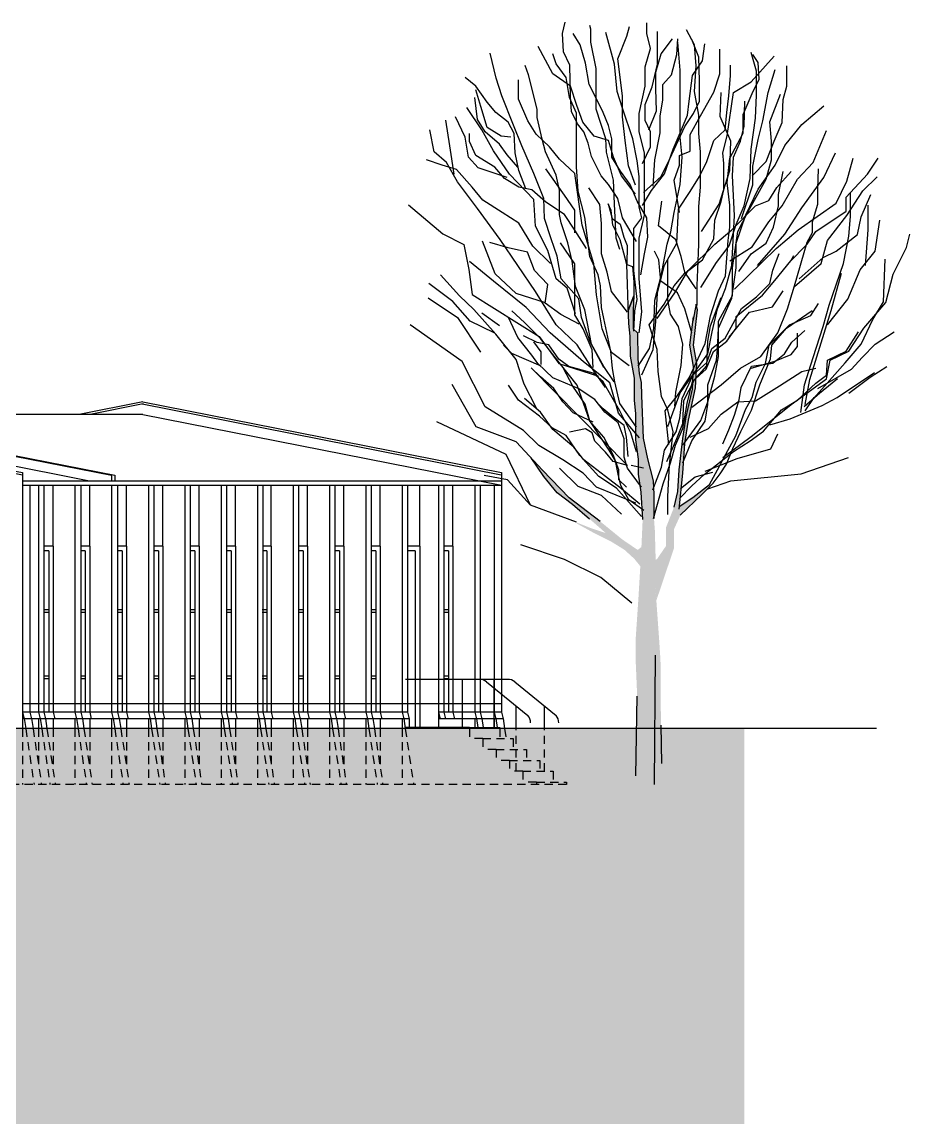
# Model space of a CAD drawing. Header units: metres. Extents: x -123.5 to -48.1, y 232.6 to 267.
# Drawn here: x -64.32 to -48.1, y 232.58 to 252.7 of the extents above; entities that cross this region are included whole.
import ezdxf

# ---------------------------------------------------------------- set-up
doc = ezdxf.new("R2010")
doc.units = ezdxf.units.M
doc.header["$LTSCALE"] = 0.01
doc.linetypes.add('AUSGEZOGEN', pattern=[0])
doc.linetypes.add('GESTRICHELT', pattern=[9, 6, -3])
for name, color, linetype in [('A_ANSICHT', 1, 'Continuous'), ('A_Ansicht_Bibliothek', 1, 'Continuous'), ('A_Baum', 250, 'Continuous'), ('A_Schraff_gelände', 251, 'Continuous'), ('FASSADE', 7, 'AUSGEZOGEN')]:
    doc.layers.add(name, color=color, linetype=linetype)

# ---------------------------------------------------------------- blocks, each defined once
blk = doc.blocks.new('baum1')
at = {"layer": 'A_Baum', "linetype": 'Continuous'}
for points in [[(139.268, 243.467), (139.25, 243.747), (139.214, 244.249), (139.19, 244.589), (139.202, 244.84), (139.19, 245.267), (139.178, 245.428), (139.178, 245.757), (139.166, 245.948), (139.125, 246.109), (139.089, 246.252), (139.029, 246.536), (139.005, 247.127), (138.999, 247.306), (138.975, 247.431), (138.957, 247.634), (138.951, 247.992), (138.892, 248.046), (138.892, 248.303), (138.898, 248.5), (138.823, 248.301), (138.832, 248.118), (138.85, 247.945), (138.856, 247.67), (138.909, 247.364), (138.909, 247.061), (138.927, 246.872), (138.927, 246.72), (138.927, 246.512), (138.965, 246.247), (138.965, 246.039), (139.003, 245.793), (139.022, 245.414), (139.003, 244.998), (138.965, 244.354), (138.927, 243.787), (138.927, 243.427), (138.946, 242.973), (138.927, 241.875), (138.892, 241.744), (139.304, 241.744), (139.316, 241.822), (139.28, 242.043), (139.274, 242.574)], [(139.455, 245.018), (139.455, 245.28), (139.542, 245.471), (139.838, 245.758), (139.959, 245.879), (139.963, 245.932), (139.943, 245.898), (139.716, 245.715), (139.529, 245.596), (139.577, 246.055), (139.603, 246.464), (139.655, 246.786), (139.751, 247.23), (139.769, 247.569), (139.725, 247.822), (139.777, 248.309), (139.76, 248.388), (139.719, 248.164), (139.673, 247.822), (139.725, 247.526), (139.708, 247.212), (139.621, 246.829), (139.577, 246.533), (139.525, 246.098), (139.507, 245.802), (139.455, 245.584), (139.342, 245.297), (139.342, 245.045), (139.22, 244.867), (139.202, 244.857), (139.202, 244.84), (139.19, 244.589), (139.211, 244.295)], [(138.739, 245.139), (138.436, 245.386), (138.008, 245.712), (137.637, 246.094), (137.484, 246.262), (137.659, 246.005), (137.839, 245.78), (138.053, 245.622), (138.289, 245.42), (138.458, 245.274), (138.507, 245.228), (138.301, 245.296), (138.094, 245.379), (138.121, 245.353), (138.346, 245.229), (138.593, 245.105), (138.773, 244.993), (138.908, 244.869), (138.99, 244.767), (139.003, 244.998), (139.005, 245.034), (138.953, 244.993)]]:
    blk.add_hatch(color=256, dxfattribs=at).paths.add_polyline_path(points)
for p, q in [((137.917, 252.125), (137.953, 252.283)), ((138.305, 252.185), (138.293, 252.234)), ((138.305, 252.003), (138.305, 252.185)), ((138.633, 251.701), (138.511, 252.137)), ((138.802, 252.089), (138.839, 252.222)), ((139.081, 252.125), (139.081, 252.271)), ((139.227, 251.701), (139.227, 252.15)), ((139.737, 251.968), (139.627, 252.174)), ((137.929, 251.871), (137.917, 252.125)), ((138.159, 251.968), (138.062, 252.125)), ((138.378, 251.639), (138.305, 252.003)), ((138.681, 251.774), (138.802, 252.089)), ((139.13, 251.919), (139.081, 252.125)), ((139.276, 251.846), (139.433, 252.053)), ((139.494, 251.834), (139.506, 252.053)), ((139.542, 251.616), (139.506, 252.004)), ((139.797, 251.798), (139.7, 252.04)), ((136.997, 251.508), (136.916, 251.854)), ((137.783, 251.568), (137.577, 251.943)), ((137.829, 251.704), (137.782, 251.843)), ((138.014, 251.689), (137.929, 251.871)), ((138.232, 251.713), (138.159, 251.968)), ((139.057, 251.665), (139.13, 251.919)), ((139.203, 251.592), (139.276, 251.846)), ((139.421, 251.555), (139.494, 251.834)), ((139.761, 251.677), (139.737, 251.968)), ((139.846, 251.749), (139.882, 251.98)), ((140.088, 251.568), (140.088, 251.907)), ((140.594, 251.604), (140.521, 251.861)), ((140.619, 251.726), (140.545, 251.836)), ((137.447, 251.554), (137.401, 251.681)), ((137.967, 251.519), (137.829, 251.704)), ((138.026, 251.252), (138.014, 251.689)), ((138.281, 251.422), (138.232, 251.713)), ((138.669, 251.325), (138.633, 251.701)), ((138.742, 251.265), (138.681, 251.774)), ((139.154, 251.386), (139.227, 251.701)), ((139.712, 251.543), (139.846, 251.749)), ((139.809, 251.471), (139.797, 251.798)), ((140.234, 251.543), (140.234, 251.689)), ((140.521, 251.457), (140.839, 251.812)), ((140.631, 251.494), (140.619, 251.726)), ((137.563, 251.081), (137.447, 251.554)), ((138.026, 251.398), (137.783, 251.568)), ((138.378, 251.336), (138.378, 251.639)), ((139.057, 251.398), (139.057, 251.665)), ((139.203, 251.362), (139.203, 251.592)), ((139.3, 251.422), (139.421, 251.555)), ((139.542, 251.337), (139.542, 251.616)), ((139.664, 251.192), (139.712, 251.543)), ((139.737, 251.325), (139.761, 251.677)), ((140.004, 251.313), (140.088, 251.568)), ((140.21, 251.265), (140.234, 251.543)), ((140.594, 251.273), (140.594, 251.604)), ((140.753, 251.31), (140.851, 251.628)), ((141.011, 251.396), (141.011, 251.677)), ((136.716, 251.397), (136.57, 251.518)), ((136.873, 251.178), (136.716, 251.397)), ((137.077, 251.265), (136.997, 251.508)), ((137.309, 251.219), (137.309, 251.485)), ((138.013, 251.242), (137.967, 251.519)), ((138.111, 251.131), (138.026, 251.398)), ((138.353, 251.289), (138.281, 251.422)), ((138.972, 251.022), (139.057, 251.398)), ((139.057, 251.143), (139.154, 251.386)), ((139.3, 251.204), (139.3, 251.422)), ((139.809, 251.192), (139.809, 251.471)), ((140.276, 251.31), (140.521, 251.457)), ((140.533, 251.298), (140.631, 251.494)), ((140.962, 251.212), (141.011, 251.396)), ((136.74, 250.936), (136.703, 251.239)), ((136.788, 251.118), (136.716, 251.348)), ((137.239, 250.861), (137.077, 251.265)), ((138.106, 251.023), (138.013, 251.242)), ((138.038, 251.046), (138.026, 251.252)), ((138.475, 251.034), (138.353, 251.289)), ((138.378, 251.081), (138.378, 251.336)), ((138.742, 251.095), (138.669, 251.325)), ((138.742, 250.974), (138.742, 251.265)), ((139.215, 251.058), (139.203, 251.362)), ((139.542, 250.998), (139.542, 251.337)), ((139.797, 250.998), (139.737, 251.325)), ((139.822, 250.986), (140.004, 251.313)), ((140.092, 250.98), (140.104, 251.31)), ((140.186, 251.034), (140.21, 251.265)), ((140.19, 250.71), (140.276, 251.31)), ((140.41, 251.004), (140.533, 251.298)), ((140.582, 250.955), (140.594, 251.273)), ((140.68, 250.918), (140.753, 251.31)), ((140.778, 250.906), (140.925, 251.286)), ((136.8, 250.792), (136.592, 251.104)), ((136.873, 250.827), (136.788, 251.118)), ((136.995, 251.033), (136.873, 251.178)), ((137.436, 250.919), (137.309, 251.219)), ((137.563, 250.965), (137.563, 251.081)), ((138.196, 250.901), (138.111, 251.131)), ((138.511, 250.669), (138.378, 251.081)), ((138.887, 250.67), (138.742, 251.095)), ((139.057, 250.925), (139.057, 251.143)), ((139.263, 250.986), (139.3, 251.204)), ((139.64, 250.998), (139.664, 251.192)), ((139.724, 251.022), (139.809, 251.192)), ((140.423, 250.845), (140.435, 251.188)), ((140.949, 250.894), (140.962, 251.212)), ((141.219, 250.869), (141.525, 251.126)), ((136.361, 250.573), (136.303, 250.93)), ((136.57, 250.693), (136.436, 250.972)), ((136.849, 250.766), (136.74, 250.936)), ((137.164, 250.9), (136.995, 251.033)), ((137.632, 250.665), (137.563, 250.965)), ((138.123, 250.877), (138.038, 251.046)), ((138.106, 250.757), (138.106, 251.023)), ((138.548, 250.852), (138.475, 251.034)), ((138.778, 250.646), (138.742, 250.974)), ((138.972, 250.767), (138.972, 251.022)), ((139.13, 250.767), (139.057, 250.925)), ((139.106, 250.792), (139.215, 251.058)), ((139.263, 250.755), (139.263, 250.986)), ((139.542, 250.695), (139.542, 250.998)), ((139.542, 250.755), (139.64, 250.998)), ((139.603, 250.84), (139.724, 251.022)), ((139.676, 250.731), (139.822, 250.986)), ((139.797, 250.743), (139.797, 250.998)), ((140.239, 250.637), (140.092, 250.98)), ((140.161, 250.792), (140.186, 251.034)), ((140.41, 250.747), (140.41, 251.004)), ((140.521, 250.527), (140.582, 250.955)), ((136.142, 250.492), (136.084, 250.792)), ((136.962, 250.503), (136.8, 250.792)), ((137.067, 250.706), (136.873, 250.827)), ((137.249, 250.742), (137.164, 250.9)), ((137.355, 250.573), (137.239, 250.861)), ((137.551, 250.734), (137.436, 250.919)), ((138.208, 250.767), (138.123, 250.877)), ((138.353, 250.707), (138.196, 250.901)), ((138.269, 250.61), (138.208, 250.767)), ((138.596, 250.67), (138.548, 250.852)), ((139.045, 250.476), (138.972, 250.767)), ((139.13, 250.561), (139.13, 250.767)), ((139.397, 250.392), (139.603, 250.84)), ((140.004, 250.646), (140.161, 250.792)), ((140.374, 250.637), (140.423, 250.845)), ((140.619, 250.661), (140.68, 250.918)), ((140.802, 250.637), (140.778, 250.906)), ((140.839, 250.637), (140.949, 250.894)), ((140.986, 250.576), (141.219, 250.869)), ((141.378, 250.343), (141.562, 250.784)), ((136.618, 250.415), (136.57, 250.693)), ((136.631, 250.633), (136.631, 250.742)), ((136.716, 250.439), (136.631, 250.633)), ((137.043, 250.596), (136.849, 250.766)), ((137.201, 250.693), (137.067, 250.706)), ((137.261, 250.475), (137.249, 250.742)), ((137.736, 250.561), (137.551, 250.734)), ((137.678, 250.492), (137.632, 250.665)), ((138.106, 250.284), (138.106, 250.757)), ((138.548, 250.646), (138.353, 250.707)), ((138.523, 250.487), (138.511, 250.669)), ((138.62, 250.416), (138.548, 250.646)), ((138.596, 250.416), (138.596, 250.67)), ((138.827, 250.295), (138.778, 250.646)), ((138.948, 250.367), (138.887, 250.67)), ((139.191, 250.379), (139.263, 250.755)), ((139.445, 250.525), (139.542, 250.755)), ((139.567, 250.416), (139.542, 250.695)), ((139.676, 250.501), (139.676, 250.731)), ((139.822, 250.489), (139.797, 250.743)), ((139.906, 250.355), (140.004, 250.646)), ((140.129, 250.478), (140.19, 250.71)), ((140.227, 250.404), (140.41, 250.747)), ((140.227, 250.233), (140.239, 250.637)), ((140.276, 250.417), (140.374, 250.637)), ((140.545, 250.294), (140.619, 250.661)), ((140.729, 250.355), (140.839, 250.637)), ((140.802, 250.38), (140.802, 250.637)), ((136.315, 250.342), (136.142, 250.492)), ((136.419, 250.18), (136.361, 250.573)), ((137.181, 250.18), (136.962, 250.503)), ((137.152, 250.451), (137.043, 250.596)), ((137.31, 250.233), (137.261, 250.475)), ((137.517, 250.191), (137.355, 250.573)), ((137.829, 250.168), (137.678, 250.492)), ((137.875, 250.388), (137.736, 250.561)), ((138.317, 250.428), (138.269, 250.61)), ((138.62, 250.099), (138.523, 250.487)), ((139.021, 250.331), (139.13, 250.561)), ((139.045, 250.149), (139.045, 250.476)), ((139.324, 250.185), (139.445, 250.525)), ((139.53, 250.44), (139.676, 250.501)), ((139.822, 250.27), (139.822, 250.489)), ((140.141, 250.331), (140.129, 250.478)), ((140.508, 250.123), (140.521, 250.527)), ((140.851, 250.306), (140.986, 250.576)), ((141.525, 250.135), (141.684, 250.478)), ((136.254, 250.306), (136.036, 250.378)), ((136.465, 250.076), (136.315, 250.342)), ((136.752, 250.269), (136.618, 250.415)), ((136.982, 250.281), (136.716, 250.439)), ((137.298, 250.281), (137.152, 250.451)), ((138.083, 250.191), (137.875, 250.388)), ((138.451, 250.161), (138.317, 250.428)), ((138.717, 250.222), (138.596, 250.416)), ((138.73, 250.161), (138.62, 250.416)), ((138.972, 250.149), (138.948, 250.367)), ((139.166, 250.016), (139.191, 250.379)), ((139.276, 250.149), (139.397, 250.392)), ((139.53, 250.307), (139.53, 250.44)), ((139.542, 250.04), (139.567, 250.416)), ((139.809, 250.149), (139.906, 250.355)), ((140.141, 249.964), (140.141, 250.331)), ((140.19, 250.062), (140.227, 250.404)), ((140.264, 250.16), (140.276, 250.417)), ((140.533, 250.16), (140.729, 250.355)), ((140.729, 250.111), (140.802, 250.38)), ((141.158, 250.111), (141.378, 250.343)), ((141.843, 250.086), (141.929, 250.404)), ((142.125, 250.184), (142.272, 250.404)), ((136.449, 250.245), (136.254, 250.306)), ((136.667, 250.002), (136.449, 250.245)), ((137.152, 250.136), (136.752, 250.269)), ((137.116, 250.124), (136.982, 250.281)), ((137.517, 249.834), (137.181, 250.18)), ((137.407, 249.978), (137.31, 250.233)), ((137.655, 249.845), (137.517, 250.191)), ((137.941, 249.893), (137.686, 250.257)), ((137.875, 249.961), (137.829, 250.168)), ((138.187, 249.476), (138.083, 250.191)), ((138.129, 249.946), (138.106, 250.284)), ((138.548, 250.04), (138.451, 250.161)), ((138.851, 250.04), (138.717, 250.222)), ((138.924, 249.907), (138.73, 250.161)), ((138.924, 250.028), (138.827, 250.295)), ((139.142, 249.955), (139.324, 250.185)), ((139.458, 250.101), (139.53, 250.307)), ((139.822, 250.004), (139.822, 250.27)), ((140.08, 249.768), (140.227, 250.233)), ((140.288, 249.609), (140.264, 250.16)), ((140.545, 250.037), (140.545, 250.294)), ((140.619, 249.976), (140.851, 250.306)), ((140.876, 250), (141.072, 250.221)), ((140.9, 249.903), (140.962, 250.221)), ((141.439, 249.976), (141.452, 250.258)), ((141.831, 249.866), (142.125, 250.184)), ((136.742, 249.707), (136.465, 250.076)), ((137.31, 250.002), (137.116, 250.124)), ((138.681, 249.846), (138.548, 250.04)), ((138.633, 249.772), (138.62, 250.099)), ((138.948, 249.81), (138.851, 250.04)), ((138.972, 249.919), (138.972, 250.149)), ((139.033, 249.931), (139.276, 250.149)), ((139.045, 249.87), (139.045, 250.149)), ((139.53, 249.652), (139.458, 250.101)), ((139.458, 249.652), (139.542, 250.04)), ((139.676, 249.943), (139.809, 250.149)), ((140.227, 249.756), (140.19, 250.062)), ((140.386, 249.572), (140.545, 250.037)), ((140.423, 249.743), (140.508, 250.123)), ((140.472, 249.658), (140.729, 250.111)), ((140.949, 249.743), (141.158, 250.111)), ((141.219, 249.719), (141.525, 250.135)), ((141.696, 249.78), (141.843, 250.086)), ((142.064, 249.952), (142.26, 250.147)), ((136.813, 249.821), (136.667, 250.002)), ((137.492, 249.966), (137.31, 250.002)), ((137.686, 249.796), (137.492, 249.966)), ((137.875, 249.626), (137.875, 249.961)), ((138.087, 249.687), (137.941, 249.893)), ((138.221, 249.588), (138.129, 249.946)), ((138.429, 249.764), (138.279, 249.995)), ((138.972, 249.725), (138.972, 249.919)), ((139.021, 249.749), (139.142, 249.955)), ((139.045, 249.616), (139.045, 249.87)), ((139.518, 249.701), (139.676, 249.943)), ((139.797, 249.737), (139.822, 250.004)), ((140.104, 249.805), (140.141, 249.964)), ((140.447, 249.621), (140.619, 249.976)), ((140.766, 249.817), (140.876, 250)), ((140.9, 249.743), (140.9, 249.903)), ((141.439, 249.768), (141.439, 249.976)), ((141.831, 249.67), (141.831, 249.866)), ((141.843, 249.609), (142.064, 249.952)), ((141.892, 249.597), (141.892, 249.927)), ((142.039, 249.595), (142.174, 249.901)), ((135.786, 249.76), (136.262, 249.356)), ((137.054, 249.279), (136.742, 249.707)), ((137.08, 249.651), (136.813, 249.821)), ((137.54, 249.464), (137.517, 249.834)), ((137.667, 249.568), (137.655, 249.845)), ((137.941, 249.627), (137.686, 249.796)), ((138.453, 249.499), (138.429, 249.764)), ((138.545, 249.771), (138.6, 249.57)), ((138.587, 249.682), (138.545, 249.771)), ((138.657, 249.299), (138.633, 249.772)), ((138.742, 249.579), (138.681, 249.846)), ((139.081, 249.579), (138.948, 249.81)), ((139.009, 249.579), (138.972, 249.725)), ((139.239, 249.47), (139.288, 249.81)), ((139.797, 249.567), (139.797, 249.737)), ((139.835, 249.389), (140.08, 249.768)), ((140.019, 249.548), (140.104, 249.805)), ((140.227, 249.45), (140.227, 249.756)), ((140.251, 249.413), (140.582, 249.743)), ((140.312, 249.486), (140.423, 249.743)), ((140.582, 249.743), (140.766, 249.817)), ((140.766, 249.523), (140.949, 249.743)), ((140.827, 249.45), (140.9, 249.743)), ((140.986, 249.352), (141.219, 249.719)), ((141.17, 249.413), (141.696, 249.78)), ((141.366, 249.523), (141.439, 249.768)), ((142.137, 249.413), (142.137, 249.756)), ((137.31, 249.505), (137.08, 249.651)), ((137.759, 249.291), (137.667, 249.568)), ((137.898, 249.51), (137.875, 249.626)), ((138.087, 249.408), (137.941, 249.627)), ((138.087, 249.372), (138.087, 249.687)), ((138.291, 249.045), (138.221, 249.588)), ((138.611, 249.479), (138.587, 249.682)), ((138.6, 249.57), (138.712, 249.491)), ((138.936, 249.252), (138.742, 249.579)), ((138.899, 249.434), (139.009, 249.579)), ((138.972, 249.3), (139.045, 249.616)), ((139.094, 249.313), (139.081, 249.579)), ((139.409, 249.385), (139.458, 249.652)), ((139.494, 249.228), (139.518, 249.701)), ((139.797, 249.41), (139.797, 249.567)), ((140.251, 248.923), (140.288, 249.609)), ((140.312, 249.229), (140.447, 249.621)), ((140.337, 249.389), (140.472, 249.658)), ((141.415, 249.389), (141.831, 249.67)), ((141.574, 249.266), (141.843, 249.609)), ((141.868, 249.327), (141.892, 249.597)), ((141.99, 249.351), (142.039, 249.595)), ((137.504, 249.19), (137.31, 249.505)), ((137.713, 249.129), (137.54, 249.464)), ((137.99, 249.233), (137.898, 249.51)), ((138.244, 249.154), (138.087, 249.408)), ((138.349, 248.944), (138.187, 249.476)), ((138.453, 249.083), (138.453, 249.499)), ((138.712, 249.276), (138.611, 249.479)), ((138.712, 249.491), (138.76, 249.312)), ((138.899, 249.288), (138.899, 249.434)), ((139.482, 249.276), (139.239, 249.47)), ((139.797, 249.216), (139.797, 249.41)), ((140.006, 249.291), (140.019, 249.548)), ((140.019, 249.217), (140.251, 249.413)), ((140.202, 249.266), (140.227, 249.45)), ((140.215, 249.193), (140.312, 249.486)), ((140.533, 249.18), (140.766, 249.523)), ((140.729, 249.229), (140.827, 249.45)), ((140.864, 249.156), (141.17, 249.413)), ((141.366, 249.376), (141.366, 249.523)), ((142.101, 248.923), (142.137, 249.413)), ((142.235, 249.119), (142.297, 249.548)), ((136.262, 249.356), (136.551, 249.212)), ((136.985, 248.808), (136.811, 249.255)), ((137.54, 248.563), (137.054, 249.279)), ((137.84, 249.048), (137.759, 249.291)), ((138.705, 249.142), (138.657, 249.299)), ((138.76, 249.091), (138.712, 249.276)), ((138.76, 249.312), (138.808, 249.198)), ((138.899, 249.022), (138.899, 249.288)), ((138.972, 248.997), (138.972, 249.3)), ((139.045, 249.082), (139.094, 249.313)), ((139.36, 249.216), (139.409, 249.385)), ((139.555, 249.046), (139.482, 249.276)), ((139.847, 248.997), (140.006, 249.291)), ((140.166, 248.777), (140.202, 249.266)), ((140.264, 248.887), (140.337, 249.389)), ((140.606, 248.923), (140.986, 249.352)), ((141.292, 249.217), (141.415, 249.389)), ((141.292, 249.242), (141.366, 249.376)), ((141.488, 248.948), (141.574, 249.266)), ((141.696, 249.118), (141.99, 249.351)), ((141.794, 248.948), (141.868, 249.327)), ((142.664, 249.168), (142.713, 249.352)), ((136.551, 249.212), (136.623, 248.865)), ((137.164, 249.166), (136.91, 249.239)), ((137.431, 249.105), (137.164, 249.166)), ((137.528, 248.851), (137.431, 249.105)), ((137.747, 248.948), (137.504, 249.19)), ((137.829, 248.737), (137.713, 249.129)), ((138.083, 248.944), (137.886, 249.233)), ((138.048, 248.979), (137.99, 249.233)), ((138.808, 249.198), (138.802, 248.936)), ((139.247, 248.997), (139.186, 249.119)), ((139.276, 248.779), (139.36, 249.216)), ((139.324, 248.925), (139.494, 249.228)), ((139.651, 248.85), (140.019, 249.217)), ((139.785, 248.864), (139.797, 249.216)), ((140.043, 248.96), (140.215, 249.193)), ((140.227, 248.985), (140.533, 249.18)), ((140.312, 248.887), (140.312, 249.229)), ((140.521, 249.083), (140.729, 249.229)), ((140.668, 248.96), (140.864, 249.156)), ((141.047, 248.96), (141.292, 249.217)), ((141.121, 248.642), (141.292, 249.242)), ((141.513, 249.032), (141.696, 249.118)), ((142.027, 248.862), (142.235, 249.119)), ((142.48, 248.801), (142.664, 249.168)), ((136.962, 248.704), (136.631, 248.975)), ((137.898, 248.737), (137.84, 249.048)), ((138.094, 248.633), (138.048, 248.979)), ((138.083, 248.737), (138.083, 248.944)), ((138.406, 248.791), (138.291, 249.045)), ((138.383, 248.517), (138.349, 248.944)), ((138.533, 248.829), (138.453, 249.083)), ((138.802, 248.936), (138.76, 249.091)), ((138.899, 248.852), (138.899, 249.022)), ((138.972, 248.743), (138.972, 248.997)), ((138.996, 248.791), (139.045, 249.082)), ((139.271, 248.703), (139.247, 248.997)), ((139.369, 248.691), (139.369, 248.997)), ((139.603, 248.828), (139.555, 249.046)), ((139.602, 248.813), (139.847, 248.997)), ((139.823, 248.617), (140.043, 248.96)), ((140.288, 248.593), (140.668, 248.96)), ((140.349, 248.838), (140.521, 249.083)), ((140.82, 248.857), (140.905, 249.086)), ((140.846, 248.714), (141.066, 248.984)), ((141.066, 248.984), (141.108, 249.06)), ((141.121, 248.63), (141.488, 248.948)), ((141.182, 248.739), (141.513, 249.032)), ((141.599, 248.373), (141.794, 248.948)), ((142.346, 248.42), (142.37, 249.008)), ((136.491, 248.504), (136.23, 248.794)), ((136.623, 248.865), (136.667, 248.519)), ((137.273, 248.533), (136.985, 248.808)), ((137.71, 248.657), (137.528, 248.851)), ((138.441, 248.641), (138.406, 248.791)), ((138.591, 248.563), (138.533, 248.829)), ((138.802, 248.936), (138.88, 248.906)), ((138.814, 248.661), (138.802, 248.936)), ((138.88, 248.906), (138.898, 248.697)), ((138.948, 248.452), (138.899, 248.852)), ((139.227, 248.537), (139.324, 248.925)), ((139.455, 248.642), (139.602, 248.813)), ((139.467, 248.544), (139.651, 248.85)), ((139.761, 248.597), (139.603, 248.828)), ((139.773, 248.646), (139.785, 248.864)), ((140.166, 248.605), (140.251, 248.923)), ((140.251, 248.471), (140.312, 248.887)), ((140.264, 248.507), (140.264, 248.887)), ((140.778, 248.671), (140.82, 248.857)), ((141.623, 248.299), (141.77, 248.813)), ((141.856, 248.458), (142.027, 248.862)), ((142.382, 248.409), (142.48, 248.801)), ((136.4, 248.423), (136.069, 248.674)), ((137.414, 248.343), (136.962, 248.704)), ((137.674, 248.402), (137.71, 248.657)), ((137.979, 248.61), (137.829, 248.737)), ((138.141, 248.459), (137.898, 248.737)), ((138.083, 248.517), (138.083, 248.737)), ((138.453, 248.341), (138.441, 248.641)), ((138.82, 248.368), (138.814, 248.661)), ((138.898, 248.697), (138.898, 248.5)), ((139.009, 248.282), (138.972, 248.743)), ((139.191, 248.44), (139.276, 248.779)), ((139.504, 248.544), (139.271, 248.703)), ((139.32, 248.385), (139.455, 248.642)), ((139.369, 248.446), (139.369, 248.691)), ((139.773, 248.367), (139.773, 248.646)), ((140.068, 248.569), (140.166, 248.777)), ((140.592, 248.486), (140.778, 248.671)), ((140.677, 248.511), (140.846, 248.714)), ((141.023, 248.324), (141.121, 248.642)), ((136.691, 248.313), (136.491, 248.504)), ((136.667, 248.519), (137.591, 247.942)), ((137.678, 248.404), (137.273, 248.533)), ((137.829, 248.102), (137.54, 248.563)), ((138.094, 248.252), (137.979, 248.61)), ((138.083, 248.24), (138.083, 248.517)), ((138.221, 248.309), (138.094, 248.633)), ((138.464, 248.044), (138.383, 248.517)), ((138.811, 248.275), (138.591, 248.563)), ((138.823, 248.301), (138.898, 248.5)), ((138.898, 248.5), (138.823, 248.301)), ((138.898, 248.5), (138.892, 248.303)), ((139.203, 248.149), (139.227, 248.537)), ((139.222, 248.189), (139.467, 248.544)), ((139.602, 248.324), (139.504, 248.544)), ((139.957, 248.226), (140.068, 248.569)), ((140.055, 248.324), (140.166, 248.605)), ((140.068, 248.152), (140.264, 248.507)), ((140.313, 248.215), (140.677, 248.511)), ((140.389, 248.325), (140.592, 248.486)), ((140.815, 248.348), (140.962, 248.569)), ((136.06, 248.476), (136.465, 248.202)), ((136.641, 248.153), (136.4, 248.423)), ((137.745, 247.992), (137.414, 248.343)), ((137.892, 248.244), (137.674, 248.402)), ((138.175, 248.205), (138.141, 248.459)), ((138.487, 248.19), (138.453, 248.341)), ((138.832, 248.118), (138.82, 248.368)), ((138.912, 248.294), (138.948, 248.452)), ((139.112, 248.103), (139.32, 248.385)), ((139.178, 248.052), (139.191, 248.44)), ((139.406, 248.25), (139.369, 248.446)), ((139.76, 248.388), (139.716, 248.153)), ((139.777, 248.309), (139.76, 248.388)), ((139.957, 248.086), (140.104, 248.478)), ((140.068, 248.054), (140.251, 248.471)), ((140.496, 248.275), (140.815, 248.348)), ((141.346, 248.231), (141.45, 248.397)), ((141.513, 248.079), (141.599, 248.373)), ((141.574, 248.103), (141.856, 248.458)), ((142.076, 248.054), (142.382, 248.409)), ((142.199, 248.176), (142.346, 248.42)), ((136.465, 248.202), (136.782, 247.725)), ((136.992, 247.972), (136.691, 248.313)), ((137.043, 248.09), (136.8, 248.263)), ((137.297, 247.925), (137.17, 248.202)), ((137.389, 248.133), (137.216, 248.294)), ((138.147, 248.111), (137.892, 248.244)), ((138.198, 248.044), (138.083, 248.24)), ((138.302, 247.859), (138.175, 248.205)), ((138.314, 247.836), (138.221, 248.309)), ((138.58, 247.74), (138.487, 248.19)), ((138.892, 248.303), (138.892, 248.046)), ((138.899, 248.015), (138.912, 248.294)), ((138.972, 247.991), (139.009, 248.282)), ((139.516, 248.079), (139.406, 248.25)), ((139.7, 247.993), (139.602, 248.324)), ((139.673, 247.822), (139.725, 248.214)), ((139.725, 247.822), (139.777, 248.309)), ((139.884, 247.846), (139.957, 248.226)), ((139.982, 248.006), (140.055, 248.324)), ((140.215, 247.932), (140.496, 248.275)), ((140.271, 248.122), (140.389, 248.325)), ((140.313, 248.055), (140.313, 248.215)), ((140.888, 247.993), (141.023, 248.324)), ((141.006, 248.057), (141.363, 248.301)), ((141.049, 248.101), (141.346, 248.231)), ((141.329, 247.345), (141.623, 248.299)), ((136.972, 247.992), (136.641, 248.153)), ((137.609, 247.913), (137.389, 248.133)), ((138.117, 247.824), (137.829, 248.102)), ((138.325, 247.755), (138.198, 248.044)), ((138.591, 247.72), (138.464, 248.044)), ((138.85, 247.945), (138.832, 248.118)), ((138.892, 248.046), (138.951, 247.992)), ((139.222, 247.761), (139.112, 248.103)), ((139.118, 247.773), (139.178, 248.052)), ((139.166, 247.761), (139.203, 248.149)), ((139.578, 247.834), (139.516, 248.079)), ((139.921, 247.878), (139.957, 248.086)), ((140.055, 247.761), (140.068, 248.054)), ((140.068, 247.932), (140.068, 248.152)), ((140.161, 247.919), (140.271, 248.122)), ((140.186, 247.877), (140.313, 248.055)), ((140.771, 247.822), (141.049, 248.101)), ((140.806, 247.822), (141.006, 248.057)), ((141.378, 247.651), (141.513, 248.079)), ((141.868, 247.736), (142.076, 248.054)), ((142.039, 247.833), (142.199, 248.176)), ((137.273, 247.621), (136.992, 247.972)), ((137.493, 247.682), (137.297, 247.925)), ((137.563, 247.859), (137.378, 247.951)), ((137.591, 247.942), (137.866, 247.567)), ((137.782, 247.694), (137.609, 247.913)), ((138.206, 247.591), (137.745, 247.992)), ((138.856, 247.67), (138.85, 247.945)), ((138.951, 247.992), (138.957, 247.634)), ((139.908, 247.536), (139.921, 247.878)), ((139.921, 247.7), (139.982, 248.006)), ((139.975, 247.776), (140.161, 247.919)), ((140, 247.733), (140.186, 247.877)), ((140.068, 247.663), (140.068, 247.932)), ((140.655, 247.663), (140.888, 247.993)), ((141.083, 247.86), (141.26, 248.021)), ((141.159, 247.801), (141.159, 247.987)), ((141.831, 247.736), (142.003, 248.006)), ((142.235, 247.833), (142.493, 248.004)), ((137.216, 247.706), (137.101, 247.821)), ((137.621, 247.729), (137.517, 247.867)), ((137.725, 247.824), (137.563, 247.859)), ((137.621, 247.555), (137.621, 247.729)), ((137.863, 247.628), (137.725, 247.824)), ((138.337, 247.478), (138.117, 247.824)), ((138.487, 247.513), (138.302, 247.859)), ((138.487, 247.524), (138.314, 247.836)), ((138.337, 247.513), (138.325, 247.755)), ((138.603, 247.498), (138.58, 247.74)), ((138.96, 247.53), (139.118, 247.773)), ((139.009, 247.409), (139.166, 247.761)), ((139.235, 247.455), (139.222, 247.761)), ((139.553, 247.54), (139.578, 247.834)), ((139.663, 247.369), (139.884, 247.846)), ((139.725, 247.526), (139.673, 247.822)), ((139.769, 247.569), (139.725, 247.822)), ((139.899, 247.488), (140, 247.733)), ((139.907, 247.581), (139.975, 247.776)), ((140.043, 247.614), (140.055, 247.761)), ((140.718, 247.569), (140.771, 247.822)), ((140.788, 247.63), (140.806, 247.822)), ((140.981, 247.7), (141.083, 247.86)), ((141.074, 247.691), (141.159, 247.801)), ((141.574, 247.614), (141.831, 247.736)), ((141.611, 247.614), (141.868, 247.736)), ((141.819, 247.576), (142.039, 247.833)), ((142.052, 247.649), (142.235, 247.833)), ((137.621, 247.532), (137.216, 247.706)), ((137.384, 247.281), (137.273, 247.621)), ((137.574, 247.567), (137.493, 247.682)), ((138.117, 247.267), (137.782, 247.694)), ((138.002, 247.524), (137.863, 247.628)), ((138.567, 247.301), (138.206, 247.591)), ((138.834, 247.536), (138.591, 247.72)), ((138.909, 247.364), (138.856, 247.67)), ((138.957, 247.634), (138.975, 247.431)), ((139.541, 247.161), (139.921, 247.7)), ((139.721, 247.412), (139.907, 247.581)), ((139.921, 247.271), (140.043, 247.614)), ((140.019, 247.394), (140.068, 247.663)), ((140.374, 247.504), (140.655, 247.663)), ((140.507, 247.497), (140.846, 247.598)), ((140.524, 247.53), (140.82, 247.573)), ((140.64, 247.273), (140.788, 247.63)), ((140.82, 247.573), (140.981, 247.7)), ((140.846, 247.598), (141.074, 247.691)), ((141.256, 247.271), (141.378, 247.651)), ((141.354, 247.05), (141.819, 247.576)), ((141.562, 247.357), (141.611, 247.614)), ((141.562, 247.406), (141.574, 247.614)), ((141.905, 247.49), (142.052, 247.649)), ((137.482, 247.509), (138.811, 246.158)), ((137.609, 247.382), (137.482, 247.509)), ((137.782, 247.371), (137.574, 247.567)), ((137.866, 247.567), (138.414, 247.393)), ((138.059, 247.253), (137.924, 247.51)), ((138.337, 247.432), (138.002, 247.524)), ((138.51, 247.236), (138.337, 247.478)), ((138.476, 247.316), (138.337, 247.432)), ((138.626, 247.316), (138.487, 247.524)), ((138.637, 247.313), (138.603, 247.498)), ((138.975, 247.431), (138.999, 247.306)), ((139.284, 247.112), (139.235, 247.455)), ((139.48, 247.173), (139.553, 247.54)), ((139.708, 247.212), (139.725, 247.526)), ((139.712, 247.319), (139.899, 247.488)), ((139.737, 247.34), (139.908, 247.536)), ((139.751, 247.23), (139.769, 247.569)), ((140.104, 247.271), (140.374, 247.504)), ((140.381, 247.235), (140.524, 247.53)), ((140.588, 247.308), (140.718, 247.569)), ((140.913, 247.259), (141.219, 247.455)), ((141.219, 247.455), (141.415, 247.504)), ((141.439, 247.221), (141.905, 247.49)), ((141.709, 247.099), (142.223, 247.441)), ((142.162, 247.38), (142.395, 247.527)), ((137.554, 246.95), (137.384, 247.281)), ((137.794, 247.221), (137.609, 247.382)), ((138.129, 247.221), (137.782, 247.371)), ((138.707, 246.912), (138.476, 247.316)), ((138.688, 246.88), (138.567, 247.301)), ((138.707, 247.013), (138.637, 247.313)), ((138.909, 247.061), (138.909, 247.364)), ((138.999, 247.306), (139.005, 247.127)), ((139.492, 247.112), (139.663, 247.369)), ((139.569, 247.083), (139.721, 247.412)), ((139.59, 247.058), (139.737, 247.34)), ((139.636, 247.015), (139.712, 247.319)), ((139.7, 246.965), (140.104, 247.271)), ((139.921, 247.039), (140.019, 247.394)), ((139.921, 247.002), (139.921, 247.271)), ((140.527, 246.925), (140.64, 247.273)), ((140.535, 247.099), (140.588, 247.308)), ((141.072, 247.002), (141.562, 247.357)), ((141.158, 247.063), (141.415, 247.296)), ((141.207, 246.892), (141.256, 247.271)), ((141.268, 247.002), (141.329, 247.345)), ((141.389, 247.098), (141.712, 247.359)), ((141.415, 247.296), (141.562, 247.406)), ((141.868, 247.16), (142.162, 247.38)), ((137.309, 247.059), (137.17, 247.267)), ((137.921, 247.036), (137.794, 247.221)), ((138.23, 247.008), (138.059, 247.253)), ((138.291, 246.77), (138.117, 247.267)), ((138.36, 247.07), (138.129, 247.221)), ((139.005, 247.127), (139.029, 246.536)), ((139.369, 246.696), (139.541, 247.161)), ((139.467, 246.977), (139.48, 247.173)), ((139.621, 246.829), (139.708, 247.212)), ((139.655, 246.786), (139.751, 247.23)), ((140.355, 247.066), (140.381, 247.235)), ((140.582, 247.051), (140.913, 247.259)), ((141.25, 246.976), (141.433, 247.132)), ((137.378, 246.643), (136.846, 246.967)), ((137.597, 246.839), (137.309, 247.059)), ((137.609, 246.897), (137.389, 247.082)), ((138.06, 246.886), (137.921, 247.036)), ((138.292, 246.776), (138.23, 247.008)), ((138.499, 246.897), (138.36, 247.07)), ((138.541, 246.887), (138.399, 247.013)), ((138.938, 246.689), (138.707, 247.013)), ((138.927, 246.872), (138.909, 247.061)), ((138.909, 247.061), (138.909, 247.061)), ((139.369, 246.929), (139.284, 247.112)), ((139.333, 246.916), (139.492, 247.112)), ((139.535, 246.812), (139.569, 247.083)), ((139.577, 246.668), (139.636, 247.015)), ((139.578, 246.74), (139.59, 247.058)), ((139.823, 246.782), (139.921, 247.039)), ((139.884, 246.769), (139.921, 247.002)), ((140.104, 246.867), (140.337, 247.039)), ((140.288, 246.854), (140.355, 247.066)), ((140.337, 247.039), (140.582, 247.051)), ((140.44, 246.934), (140.535, 247.099)), ((140.631, 246.647), (141.072, 247.002)), ((140.937, 246.929), (141.158, 247.063)), ((141.06, 246.805), (141.501, 246.988)), ((141.267, 246.915), (141.389, 247.098)), ((141.501, 246.988), (141.709, 247.099)), ((137.771, 246.678), (137.597, 246.839)), ((137.782, 246.655), (137.609, 246.897)), ((138.337, 246.759), (138.06, 246.886)), ((138.614, 246.828), (138.476, 246.943)), ((138.684, 246.747), (138.499, 246.897)), ((138.765, 246.712), (138.614, 246.828)), ((138.979, 246.539), (138.688, 246.88)), ((138.857, 246.612), (138.707, 246.912)), ((138.927, 246.72), (138.927, 246.872)), ((139.382, 246.451), (139.333, 246.916)), ((139.443, 246.623), (139.369, 246.929)), ((139.484, 246.626), (139.535, 246.812)), ((139.577, 246.533), (139.621, 246.829)), ((139.933, 246.671), (140.104, 246.867)), ((140.211, 246.652), (140.288, 246.854)), ((140.309, 246.568), (140.44, 246.934)), ((140.379, 246.629), (140.527, 246.925)), ((140.692, 246.635), (140.937, 246.929)), ((137.967, 246.574), (137.771, 246.678)), ((138.233, 246.666), (138.013, 246.62)), ((138.325, 246.609), (138.233, 246.666)), ((138.487, 246.551), (138.291, 246.77)), ((138.561, 246.372), (138.292, 246.776)), ((138.765, 246.528), (138.684, 246.747)), ((138.799, 246.551), (138.765, 246.712)), ((138.927, 246.512), (138.927, 246.72)), ((139.476, 246.44), (139.577, 246.668)), ((139.492, 246.531), (139.578, 246.74)), ((139.578, 246.439), (139.823, 246.782)), ((139.603, 246.464), (139.655, 246.786)), ((139.676, 246.549), (139.933, 246.671)), ((139.7, 246.5), (139.884, 246.769)), ((140.778, 246.719), (141.06, 246.805)), ((137.586, 246.435), (137.378, 246.643)), ((138.071, 246.412), (137.782, 246.655)), ((138.152, 246.297), (137.967, 246.574)), ((138.36, 246.493), (138.325, 246.609)), ((138.614, 246.308), (138.487, 246.551)), ((138.765, 246.274), (138.765, 246.528)), ((138.822, 246.285), (138.799, 246.551)), ((138.938, 246.346), (138.857, 246.612)), ((138.965, 246.247), (138.927, 246.512)), ((139.029, 246.536), (139.089, 246.252)), ((139.323, 246.373), (139.484, 246.626)), ((139.357, 246.213), (139.492, 246.531)), ((139.394, 246.17), (139.443, 246.623)), ((139.525, 246.098), (139.577, 246.533)), ((140.127, 246.457), (140.211, 246.652)), ((140.129, 246.268), (140.521, 246.561)), ((140.17, 246.316), (140.309, 246.568)), ((140.265, 246.394), (140.379, 246.629)), ((140.508, 246.5), (140.692, 246.635)), ((140.521, 246.561), (140.631, 246.647)), ((140.79, 246.389), (140.888, 246.597)), ((137.637, 246.094), (137.277, 246.488)), ((137.921, 246.239), (137.586, 246.435)), ((138.21, 246.239), (138.071, 246.412)), ((138.51, 246.343), (138.36, 246.493)), ((138.647, 246.225), (138.561, 246.372)), ((139.281, 246.136), (139.323, 246.373)), ((139.408, 246.195), (139.476, 246.44)), ((139.577, 246.055), (139.603, 246.464)), ((139.578, 246.194), (139.7, 246.5)), ((140.178, 246.176), (140.265, 246.394)), ((140.276, 246.353), (140.508, 246.5)), ((140.325, 246.254), (140.79, 246.389)), ((137.659, 246.005), (137.481, 246.266)), ((137.493, 246.244), (137.481, 246.266)), ((138.198, 246.054), (137.921, 246.239)), ((138.418, 246.008), (138.152, 246.297)), ((138.51, 246.008), (138.21, 246.239)), ((138.614, 246.216), (138.51, 246.343)), ((138.695, 246.1), (138.614, 246.308)), ((138.811, 246.158), (138.614, 246.216)), ((138.684, 246.041), (138.647, 246.225)), ((138.811, 246.124), (138.765, 246.274)), ((138.965, 246.039), (138.965, 246.247)), ((139.089, 246.252), (139.125, 246.109)), ((139.872, 246.035), (140.276, 246.353)), ((139.884, 246.083), (140.325, 246.254)), ((140.056, 246.098), (140.17, 246.316)), ((138.008, 245.712), (137.637, 246.094)), ((138.129, 245.87), (137.875, 246.124)), ((138.383, 245.858), (138.198, 246.054)), ((138.695, 245.962), (138.695, 246.1)), ((139.007, 245.858), (138.811, 246.124)), ((139.032, 246.123), (138.863, 246.161)), ((139.125, 246.109), (139.166, 245.948)), ((139.163, 245.823), (139.281, 246.136)), ((139.306, 245.908), (139.408, 246.195)), ((139.369, 245.729), (139.394, 246.17)), ((139.507, 245.802), (139.525, 246.098)), ((139.525, 245.558), (139.577, 246.055)), ((139.746, 246.001), (139.992, 246.068)), ((139.943, 245.898), (140.056, 246.098)), ((140.091, 246.046), (140.178, 246.176)), ((137.839, 245.78), (137.659, 246.005)), ((138.661, 245.846), (138.418, 246.008)), ((138.73, 245.835), (138.51, 246.008)), ((138.72, 245.882), (138.684, 246.041)), ((138.799, 245.858), (138.695, 245.962)), ((139.003, 245.793), (138.965, 246.039)), ((139.166, 245.948), (139.178, 245.757)), ((139.171, 245.426), (139.306, 245.908)), ((139.543, 245.84), (139.746, 246.001)), ((139.7, 245.876), (139.872, 246.035)), ((139.838, 245.758), (139.995, 245.915)), ((139.921, 245.838), (140.239, 245.948)), ((139.995, 245.915), (140.091, 246.046)), ((138.053, 245.622), (137.839, 245.78)), ((138.453, 245.743), (138.129, 245.87)), ((138.926, 245.639), (138.383, 245.858)), ((139.007, 245.454), (138.661, 245.846)), ((138.831, 245.686), (138.72, 245.882)), ((138.984, 245.627), (138.73, 245.835)), ((139.022, 245.414), (139.003, 245.793)), ((139.178, 245.757), (139.178, 245.428)), ((139.455, 245.584), (139.507, 245.802)), ((139.529, 245.705), (139.7, 245.876)), ((139.542, 245.471), (139.838, 245.758)), ((139.716, 245.715), (139.943, 245.898)), ((138.436, 245.386), (138.008, 245.712)), ((138.289, 245.42), (138.053, 245.622)), ((138.73, 245.489), (138.453, 245.743)), ((139.039, 245.539), (138.831, 245.686)), ((139.369, 245.484), (139.369, 245.729)), ((139.525, 245.593), (139.716, 245.715)), ((139.183, 241.756), (139.198, 243.538)), ((138.927, 241.875), (138.946, 242.973)), ((139.274, 242.574), (139.28, 242.043))]:
    blk.add_line(p, q, dxfattribs=at)
at = {"layer": 'A_Baum', "ltscale": 0.04}
for p, q in [((136.527, 247.594), (135.811, 248.1)), ((136.846, 246.967), (136.527, 247.594)), ((136.721, 246.693), (136.389, 247.277)), ((137.137, 246.309), (136.178, 246.762)), ((137.277, 246.488), (136.721, 246.693)), ((137.471, 245.613), (137.137, 246.309)), ((141.21, 246.043), (141.864, 246.269)), ((137.157, 245.961), (136.834, 246.022)), ((137.471, 245.613), (137.157, 245.961)), ((140.239, 245.948), (141.21, 246.043)), ((138.107, 245.377), (137.471, 245.613)), ((137.941, 244.862), (137.337, 245.063)), ((138.443, 244.611), (137.941, 244.862)), ((138.871, 244.259), (138.443, 244.611))]:
    blk.add_line(p, q, dxfattribs=at)

msp = doc.modelspace()

# ---------------------------------------------------------------- hatches: boundary and pattern name
at = {"layer": 'A_Schraff_gelände'}
msp.add_hatch(color=256, dxfattribs=at).paths.add_polyline_path([(-111.23, 237.136), (-123.54, 237.136), (-123.54, 232.575), (-51.122, 232.575), (-51.123, 238.778), (-51.123, 239.798), (-75.31, 239.796), (-104.065, 239.796), (-104.065, 240.765), (-104.565, 240.765), (-104.565, 237.136)])

# ---------------------------------------------------------------- linework, layer by layer
at = {"layer": 'A_ANSICHT', "color": 2, "linetype": 'GESTRICHELT', "ltscale": 2.5}
for p, q in [((-64.306, 239.797), (-64.306, 238.776)), ((-64.249, 239.797), (-64.097, 238.778)), ((-64.114, 239.797), (-63.961, 238.778)), ((-64.014, 239.797), (-64.014, 239.146)), ((-63.957, 239.797), (-63.805, 238.778)), ((-63.861, 239.797), (-63.709, 238.778)), ((-63.749, 239.797), (-63.749, 239.146)), ((-63.349, 239.797), (-63.349, 238.776)), ((-63.292, 239.797), (-63.14, 238.778)), ((-63.187, 239.797), (-63.035, 238.777)), ((-63.08, 239.797), (-63.08, 239.146)), ((-62.68, 239.797), (-62.68, 238.776)), ((-62.623, 239.797), (-62.47, 238.777)), ((-62.512, 239.797), (-62.36, 238.777)), ((-62.407, 239.797), (-62.407, 239.146)), ((-62.007, 239.797), (-62.007, 238.776)), ((-61.95, 239.797), (-61.798, 238.777)), ((-61.851, 239.797), (-61.698, 238.777)), ((-61.744, 239.797), (-61.744, 239.146)), ((-61.344, 239.797), (-61.344, 238.776)), ((-61.287, 239.797), (-61.135, 238.777)), ((-61.187, 239.797), (-61.035, 238.777)), ((-61.08, 239.797), (-61.08, 239.146)), ((-60.68, 239.797), (-60.68, 238.776)), ((-60.623, 239.797), (-60.471, 238.777)), ((-60.524, 239.797), (-60.371, 238.777)), ((-60.416, 239.797), (-60.416, 239.146)), ((-60.017, 239.797), (-60.017, 238.776)), ((-59.96, 239.797), (-59.807, 238.777)), ((-59.86, 239.797), (-59.708, 238.777)), ((-59.763, 239.797), (-59.763, 239.146)), ((-59.363, 239.797), (-59.363, 238.776)), ((-59.306, 239.797), (-59.154, 238.777)), ((-59.207, 239.797), (-59.054, 238.777)), ((-59.099, 239.797), (-59.099, 239.146)), ((-58.7, 239.797), (-58.7, 238.776)), ((-58.643, 239.797), (-58.49, 238.777)), ((-58.543, 239.797), (-58.391, 238.777)), ((-58.436, 239.797), (-58.436, 239.146)), ((-58.036, 239.797), (-58.036, 238.776)), ((-57.979, 239.797), (-57.827, 238.777)), ((-57.88, 239.797), (-57.727, 238.777)), ((-57.772, 239.797), (-57.772, 239.146)), ((-57.373, 239.797), (-57.373, 238.776)), ((-57.316, 239.797), (-57.163, 238.777)), ((-56.145, 239.797), (-56.145, 239.616)), ((-55.589, 239.797), (-55.589, 239.616)), ((-55.5, 239.797), (-55.473, 239.616)), ((-55.291, 239.016), (-55.291, 239.797)), ((-54.775, 239.016), (-54.775, 239.797)), ((-55.901, 239.616), (-56.145, 239.616)), ((-55.901, 239.616), (-55.901, 239.416)), ((-55.901, 239.616), (-55.346, 239.616)), ((-55.346, 239.616), (-55.346, 239.416)), ((-55.657, 239.416), (-55.901, 239.416)), ((-55.657, 239.416), (-55.657, 239.216)), ((-55.657, 239.416), (-55.102, 239.416)), ((-55.102, 239.416), (-55.102, 239.216)), ((-55.413, 239.216), (-55.657, 239.216)), ((-55.414, 239.216), (-54.858, 239.216)), ((-55.413, 239.216), (-55.413, 239.016)), ((-54.858, 239.216), (-54.858, 239.016)), ((-55.169, 239.016), (-55.413, 239.016)), ((-55.169, 239.016), (-55.169, 238.816)), ((-55.169, 239.016), (-54.614, 239.016)), ((-54.614, 239.016), (-54.614, 238.816)), ((-54.37, 238.777), (-77.075, 238.776)), ((-56.045, 238.777), (-56.045, 238.776)), ((-55.693, 238.777), (-55.693, 238.776)), ((-54.919, 238.816), (-55.169, 238.816)), ((-54.919, 238.816), (-54.919, 238.777)), ((-54.919, 238.816), (-54.37, 238.816)), ((-54.37, 238.816), (-54.37, 238.777))]:
    msp.add_line(p, q, dxfattribs=at)
at = {"layer": 'A_Ansicht_Bibliothek'}
for p, q in [((-70.86, 245.766), (-64.306, 244.471)), ((-62.111, 245.766), (-63.275, 245.536)), ((-62.111, 245.766), (-55.557, 244.471)), ((-70.867, 245.727), (-64.306, 244.431)), ((-62.844, 245.536), (-65.279, 245.536)), ((-62.103, 245.727), (-63.069, 245.536)), ((-62.111, 245.536), (-62.844, 245.536)), ((-62.119, 245.727), (-55.565, 244.432)), ((-62.111, 245.536), (-55.557, 244.241)), ((-64.994, 244.892), (-62.623, 244.423)), ((-64.994, 244.881), (-62.68, 244.423)), ((-64.994, 244.699), (-63.084, 244.321)), ((-64.306, 244.471), (-64.306, 239.797)), ((-62.68, 244.435), (-62.68, 244.321)), ((-62.623, 244.423), (-62.623, 244.321)), ((-55.557, 244.471), (-55.557, 240.096)), ((-64.306, 244.321), (-55.557, 244.321)), ((-64.306, 244.241), (-55.557, 244.241)), ((-64.171, 244.241), (-64.171, 240.096)), ((-64.014, 244.241), (-64.014, 240.096)), ((-63.918, 244.241), (-63.918, 240.096)), ((-63.749, 243.126), (-63.749, 244.241)), ((-63.349, 244.241), (-63.349, 240.096)), ((-63.244, 244.241), (-63.244, 240.096)), ((-63.08, 243.126), (-63.08, 244.241)), ((-62.68, 244.241), (-62.68, 240.096)), ((-62.569, 244.241), (-62.569, 240.096)), ((-62.407, 243.126), (-62.407, 244.241)), ((-62.007, 244.241), (-62.007, 240.096)), ((-61.908, 244.241), (-61.908, 240.096)), ((-61.744, 243.126), (-61.744, 244.241)), ((-61.344, 244.241), (-61.344, 240.096)), ((-61.244, 244.241), (-61.244, 240.096)), ((-61.08, 243.126), (-61.08, 244.241)), ((-60.68, 244.241), (-60.68, 240.096)), ((-60.581, 244.241), (-60.581, 240.096)), ((-60.416, 243.126), (-60.416, 244.241)), ((-60.017, 244.241), (-60.017, 240.096)), ((-59.917, 244.241), (-59.917, 240.096)), ((-59.763, 243.126), (-59.763, 244.241)), ((-59.363, 244.241), (-59.363, 240.096)), ((-59.264, 244.241), (-59.264, 240.096)), ((-59.099, 243.126), (-59.099, 244.241)), ((-58.7, 244.241), (-58.7, 240.096)), ((-58.6, 244.241), (-58.6, 240.096)), ((-58.436, 243.126), (-58.436, 244.241)), ((-58.036, 244.241), (-58.036, 240.096)), ((-57.937, 244.241), (-57.937, 240.096)), ((-57.772, 243.126), (-57.772, 244.241)), ((-57.372, 244.241), (-57.372, 240.096)), ((-57.273, 244.241), (-57.273, 240.096)), ((-57.052, 243.126), (-57.052, 244.241)), ((-56.709, 244.241), (-56.709, 239.816)), ((-56.609, 244.241), (-56.609, 240.096)), ((-56.445, 243.126), (-56.445, 244.241)), ((-56.045, 244.241), (-56.045, 240.096)), ((-55.945, 244.241), (-55.945, 240.096)), ((-55.693, 244.241), (-55.693, 240.096)), ((-63.749, 243.126), (-63.918, 243.126)), ((-63.749, 243.126), (-63.749, 240.096)), ((-63.08, 243.126), (-63.244, 243.126)), ((-63.08, 243.126), (-63.08, 240.096)), ((-62.407, 243.126), (-62.571, 243.126)), ((-62.407, 243.126), (-62.407, 240.096)), ((-61.744, 243.126), (-61.908, 243.126)), ((-61.744, 243.126), (-61.744, 240.096)), ((-61.08, 243.126), (-61.244, 243.126)), ((-61.08, 243.126), (-61.08, 240.096)), ((-60.416, 243.126), (-60.581, 243.126)), ((-60.416, 243.126), (-60.416, 240.096)), ((-59.763, 243.126), (-59.917, 243.126)), ((-59.763, 243.126), (-59.763, 240.096)), ((-59.099, 243.126), (-59.264, 243.126)), ((-59.099, 243.126), (-59.099, 240.096)), ((-58.436, 243.126), (-58.6, 243.126)), ((-58.436, 243.126), (-58.436, 240.096)), ((-57.772, 243.126), (-57.937, 243.126)), ((-57.772, 243.126), (-57.772, 240.096)), ((-57.052, 243.126), (-57.273, 243.126)), ((-57.052, 243.126), (-57.052, 239.816)), ((-56.445, 243.126), (-56.609, 243.126)), ((-56.445, 243.126), (-56.445, 240.096)), ((-63.829, 243.046), (-63.918, 243.046)), ((-63.829, 243.046), (-63.829, 240.096)), ((-63.16, 243.046), (-63.244, 243.046)), ((-63.16, 243.046), (-63.16, 240.096)), ((-62.487, 243.046), (-62.569, 243.046)), ((-62.487, 243.046), (-62.487, 240.096)), ((-61.824, 243.046), (-61.908, 243.046)), ((-61.824, 243.046), (-61.824, 240.096)), ((-61.16, 243.046), (-61.244, 243.046)), ((-61.16, 243.046), (-61.16, 240.096)), ((-60.496, 243.046), (-60.581, 243.046)), ((-60.496, 243.046), (-60.496, 240.096)), ((-59.843, 243.046), (-59.917, 243.046)), ((-59.843, 243.046), (-59.843, 240.096)), ((-59.179, 243.046), (-59.264, 243.046)), ((-59.179, 243.046), (-59.179, 240.096)), ((-58.516, 243.046), (-58.6, 243.046)), ((-58.516, 243.046), (-58.516, 240.096)), ((-57.852, 243.046), (-57.937, 243.046)), ((-57.852, 243.046), (-57.852, 240.096)), ((-57.132, 243.046), (-57.273, 243.046)), ((-57.132, 243.046), (-57.132, 239.816)), ((-56.525, 243.046), (-56.609, 243.046)), ((-56.525, 243.046), (-56.525, 240.096)), ((-63.829, 241.966), (-63.918, 241.966)), ((-63.829, 241.916), (-63.918, 241.916)), ((-63.16, 241.966), (-63.249, 241.966)), ((-63.16, 241.916), (-63.249, 241.916)), ((-62.487, 241.966), (-62.577, 241.966)), ((-62.487, 241.916), (-62.577, 241.916)), ((-61.824, 241.966), (-61.913, 241.966)), ((-61.824, 241.916), (-61.913, 241.916)), ((-61.16, 241.966), (-61.249, 241.966)), ((-61.16, 241.916), (-61.249, 241.916)), ((-60.496, 241.966), (-60.586, 241.966)), ((-60.496, 241.916), (-60.586, 241.916)), ((-59.843, 241.966), (-59.932, 241.966)), ((-59.843, 241.916), (-59.932, 241.916)), ((-59.179, 241.966), (-59.269, 241.966)), ((-59.179, 241.916), (-59.269, 241.916)), ((-58.516, 241.966), (-58.605, 241.966)), ((-58.516, 241.916), (-58.605, 241.916)), ((-57.852, 241.966), (-57.942, 241.966)), ((-57.852, 241.916), (-57.942, 241.916)), ((-56.525, 241.966), (-56.614, 241.966)), ((-56.525, 241.916), (-56.614, 241.916)), ((-63.829, 240.756), (-63.918, 240.756)), ((-63.829, 240.706), (-63.918, 240.706)), ((-63.16, 240.756), (-63.249, 240.756)), ((-63.16, 240.706), (-63.249, 240.706)), ((-62.487, 240.756), (-62.577, 240.756)), ((-62.487, 240.706), (-62.577, 240.706)), ((-61.824, 240.756), (-61.913, 240.756)), ((-61.824, 240.706), (-61.913, 240.706)), ((-61.16, 240.756), (-61.249, 240.756)), ((-61.16, 240.706), (-61.249, 240.706)), ((-60.496, 240.756), (-60.586, 240.756)), ((-60.496, 240.706), (-60.586, 240.706)), ((-59.843, 240.756), (-59.932, 240.756)), ((-59.843, 240.706), (-59.932, 240.706)), ((-59.179, 240.756), (-59.269, 240.756)), ((-59.179, 240.706), (-59.269, 240.706)), ((-58.516, 240.756), (-58.605, 240.756)), ((-58.516, 240.706), (-58.605, 240.706)), ((-57.852, 240.756), (-57.942, 240.756)), ((-57.852, 240.706), (-57.942, 240.706)), ((-56.525, 240.756), (-56.614, 240.756)), ((-56.525, 240.706), (-56.614, 240.706)), ((-55.443, 240.696), (-57.313, 240.696)), ((-56.27, 239.816), (-56.27, 240.696)), ((-55.833, 240.651), (-55.077, 240.034)), ((-55.694, 239.816), (-55.694, 240.696)), ((-55.316, 240.651), (-54.56, 240.034)), ((-55.557, 240.246), (-64.306, 240.246)), ((-55.291, 239.797), (-55.291, 240.209)), ((-54.775, 239.797), (-54.775, 240.209)), ((-64.306, 240.096), (-64.276, 239.977)), ((-57.273, 240.096), (-64.306, 240.096)), ((-57.243, 239.976), (-64.306, 239.976)), ((-64.276, 239.979), (-64.249, 239.797)), ((-64.171, 240.096), (-64.141, 239.977)), ((-64.141, 239.98), (-64.114, 239.797)), ((-64.014, 240.096), (-63.984, 239.977)), ((-64.014, 239.976), (-64.014, 239.797)), ((-63.984, 239.98), (-63.957, 239.797)), ((-63.918, 240.096), (-63.888, 239.977)), ((-63.889, 239.98), (-63.861, 239.797)), ((-63.749, 240.096), (-63.719, 239.977)), ((-63.749, 239.976), (-63.749, 239.797)), ((-63.349, 240.096), (-63.319, 239.977)), ((-63.349, 239.976), (-63.349, 239.797)), ((-63.319, 239.98), (-63.292, 239.797)), ((-63.244, 240.096), (-63.214, 239.977)), ((-63.214, 239.978), (-63.187, 239.797)), ((-63.08, 240.096), (-63.05, 239.977)), ((-63.08, 239.976), (-63.08, 239.797)), ((-62.68, 240.096), (-62.65, 239.977)), ((-62.68, 239.976), (-62.68, 239.797)), ((-62.65, 239.978), (-62.623, 239.797)), ((-62.569, 240.096), (-62.539, 239.977)), ((-62.539, 239.978), (-62.512, 239.797)), ((-62.407, 240.096), (-62.377, 239.977)), ((-62.407, 239.976), (-62.407, 239.797)), ((-62.007, 240.096), (-61.977, 239.977)), ((-62.007, 239.976), (-62.007, 239.797)), ((-61.978, 239.978), (-61.95, 239.797)), ((-61.908, 240.096), (-61.878, 239.977)), ((-61.878, 239.978), (-61.851, 239.797)), ((-61.744, 240.096), (-61.714, 239.977)), ((-61.744, 239.976), (-61.744, 239.797)), ((-61.344, 240.096), (-61.314, 239.977)), ((-61.344, 239.976), (-61.344, 239.797)), ((-61.314, 239.978), (-61.287, 239.797)), ((-61.244, 240.096), (-61.214, 239.977)), ((-61.214, 239.978), (-61.187, 239.797)), ((-61.08, 240.096), (-61.05, 239.977)), ((-61.08, 239.976), (-61.08, 239.797)), ((-60.68, 240.096), (-60.65, 239.977)), ((-60.68, 239.976), (-60.68, 239.797)), ((-60.65, 239.978), (-60.623, 239.797)), ((-60.581, 240.096), (-60.551, 239.977)), ((-60.551, 239.978), (-60.524, 239.797)), ((-60.417, 240.096), (-60.387, 239.977)), ((-60.416, 239.976), (-60.416, 239.797)), ((-60.017, 240.096), (-59.987, 239.977)), ((-60.017, 239.976), (-60.017, 239.797)), ((-59.987, 239.978), (-59.96, 239.797)), ((-59.917, 240.096), (-59.887, 239.977)), ((-59.887, 239.978), (-59.86, 239.797)), ((-59.763, 240.096), (-59.733, 239.977)), ((-59.763, 239.976), (-59.763, 239.797)), ((-59.363, 240.096), (-59.333, 239.977)), ((-59.363, 239.976), (-59.363, 239.797)), ((-59.333, 239.978), (-59.306, 239.797)), ((-59.264, 240.096), (-59.234, 239.977)), ((-59.234, 239.978), (-59.207, 239.797)), ((-59.099, 240.096), (-59.069, 239.977)), ((-59.099, 239.976), (-59.099, 239.797)), ((-58.7, 240.096), (-58.67, 239.977)), ((-58.7, 239.976), (-58.7, 239.797)), ((-58.67, 239.978), (-58.643, 239.797)), ((-58.6, 240.096), (-58.57, 239.977)), ((-58.57, 239.978), (-58.543, 239.797)), ((-58.436, 240.096), (-58.406, 239.977)), ((-58.436, 239.976), (-58.436, 239.797)), ((-58.036, 240.096), (-58.006, 239.977)), ((-58.036, 239.976), (-58.036, 239.797)), ((-58.006, 239.978), (-57.979, 239.797)), ((-57.937, 240.096), (-57.907, 239.977)), ((-57.907, 239.978), (-57.88, 239.797)), ((-57.772, 240.096), (-57.742, 239.977)), ((-57.772, 239.976), (-57.772, 239.797)), ((-57.373, 240.096), (-57.343, 239.977)), ((-57.373, 239.976), (-57.373, 239.797)), ((-57.343, 239.978), (-57.316, 239.797)), ((-57.273, 240.096), (-57.243, 239.977)), ((-57.243, 239.977), (-57.243, 239.816)), ((-55.557, 240.096), (-56.709, 240.096)), ((-56.709, 240.096), (-56.679, 239.977)), ((-55.527, 239.976), (-56.709, 239.976)), ((-56.609, 240.096), (-56.579, 239.977)), ((-56.445, 240.096), (-56.415, 239.977)), ((-56.045, 240.096), (-56.015, 239.977)), ((-56.045, 239.976), (-56.045, 239.816)), ((-56.015, 239.978), (-55.991, 239.816)), ((-55.945, 240.096), (-55.915, 239.977)), ((-55.915, 239.978), (-55.891, 239.816)), ((-55.693, 240.096), (-55.663, 239.977)), ((-55.693, 239.976), (-55.693, 239.816)), ((-55.663, 239.978), (-55.639, 239.816)), ((-55.557, 240.096), (-55.527, 239.977)), ((-55.528, 239.978), (-55.5, 239.797)), ((-64.014, 239.797), (-64.014, 239.797)), ((-56.145, 239.816), (-57.318, 239.816)), ((-56.145, 239.816), (-56.145, 239.797)), ((-56.145, 239.816), (-55.589, 239.816)), ((-55.589, 239.816), (-55.589, 239.797))]:
    msp.add_line(p, q, dxfattribs=at)
for centre, radius, start, end in [((-55.959, 240.496), 0.2, 50.7796, 90), ((-55.443, 240.496), 0.2, 50.7796, 90), ((-55.221, 239.906), 0.193, 359.1308, 41.3982), ((-54.705, 239.906), 0.193, 359.1308, 41.3982)]:
    msp.add_arc(centre, radius, start, end, dxfattribs=at)
at = {"layer": 'FASSADE'}
msp.add_line((-48.706, 239.796), (-104.065, 239.796), dxfattribs=at)

# ---------------------------------------------------------------- block references
at = {"layer": 'A_Baum', "xscale": 1.322639761297978, "yscale": 1.322639761297978, "zscale": 1.322639761297978}
msp.add_blockref('baum1', (-236.855, -80.978), dxfattribs=at)

doc.saveas('drawing.dxf')
